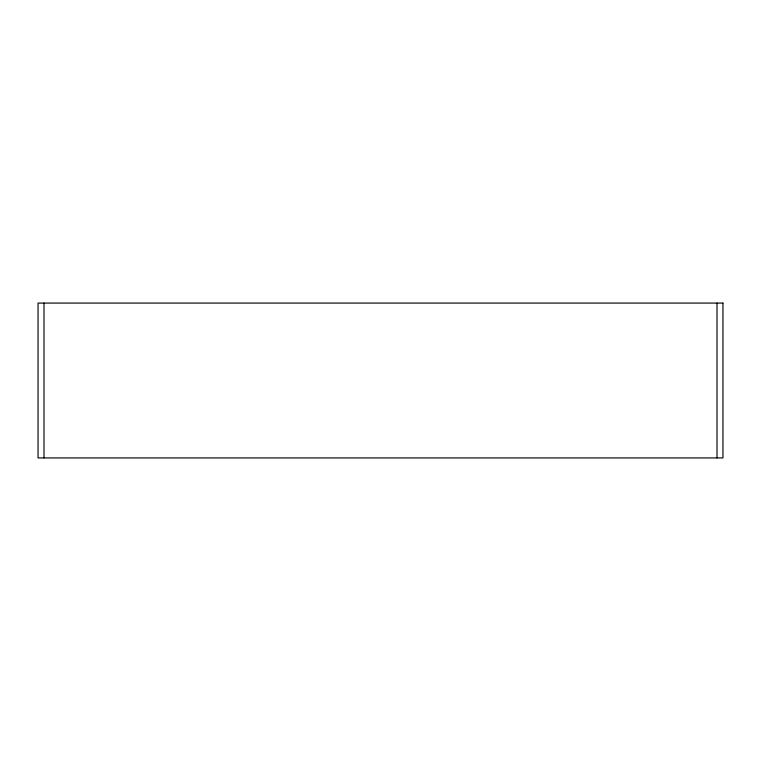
<?xml version="1.0" encoding="UTF-8"?>
<svg xmlns="http://www.w3.org/2000/svg" width="761" height="761" viewBox="0 0 761 761"><rect width="100%" height="100%" fill="white"/><g stroke="black" fill="none" stroke-linecap="round" stroke-linejoin="round"><path stroke-width="1.14" d="M716.995 303.078L716.995 457.922M44.005 303.078L44.005 457.922M722.95 303.078L38.05 303.078L38.05 457.922L722.95 457.922L722.95 303.078"/></g></svg>
